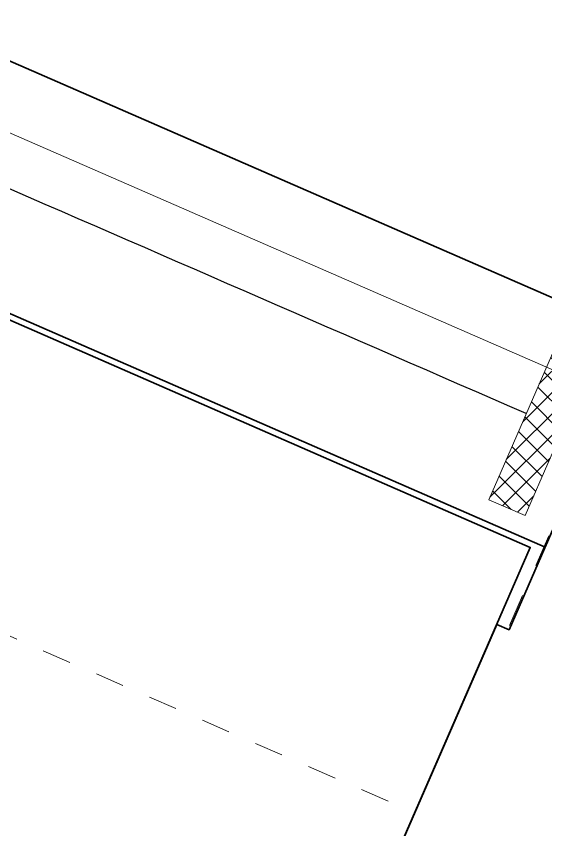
# Model space of a CAD drawing. Header units: millimetres. Extents: x -89663 to 74273, y -103666 to 18539.
# Drawn here: x 24549 to 29124, y -45380 to -38354 of the extents above; entities that cross this region are included whole.
import ezdxf

# ---------------------------------------------------------------- set-up
doc = ezdxf.new("R2010")
doc.units = ezdxf.units.MM
doc.header["$MEASUREMENT"] = 0
doc.linetypes.add('2-0_5', pattern=[500, 250, -250])
doc.linetypes.add('Dashed', pattern=[564.444447, 282.222223, -282.222223])
for name, color, linetype in [('A-20-M_Hard_Landscape', 7, 'Continuous'), ('New_A-20-M_Hard_Landscape', 7, 'Continuous'), ('New_A-40-M_Soft_Landscaping_P2', 7, 'Continuous')]:
    doc.layers.add(name, color=color, linetype=linetype)
for name, color, linetype, lineweight in [('A-20-M_Hard_Landscape-Phase 2_Pen_No__143', 254, 'Continuous', 0), ('A-20-M_Hard_Landscape-Phase 2_Pen_No__98', 8, 'Continuous', 13), ('A-20-M_Hard_Landscape_Pen_No__1', 7, 'Continuous', 13), ('New_A-40-M_Soft_Landscaping_P2_Pen_No__150', 7, 'Continuous', 0), ('New_A-95-P_Drawing_Pen_No__2', 8, 'Continuous', 15), ('New_A-95-P_Text_1_50_GA_Pen_No__1', 7, 'Continuous', 13)]:
    doc.layers.add(name, color=color, linetype=linetype, lineweight=lineweight)
doc.layers.add('New_A-20-M_Hard_Landscape-Phase 2_Pen_No__148', color=7, linetype='Continuous', lineweight=0, true_color=0x444444)
doc.layers.add('New_A-20-M_Hard_Landscape_Pen_No__53', color=7, linetype='Continuous', lineweight=35, true_color=0x444444)
doc.dimstyles.new('GENERATED_STYLE__5', dxfattribs={"dimtxt": 0.18, "dimasz": 273.6, "dimexe": 0.18, "dimexo": 0.0625, "dimgap": 0.09, "dimtad": 0, "dimtih": 1, "dimtoh": 1, "dimdec": 4, "dimzin": 0, "dimdsep": 46, "dimcen": 0.09, "dimadec": 0, "dimazin": 0, "dimtfac": 1, "dimtdec": 4, "dimtmove": 0, "dimatfit": 3, "dimldrblk": 'ARROWHEAD_5', "dimfxl": 1, "dimtolj": 1, "dimtzin": 0, "dimarcsym": 0})

# ---------------------------------------------------------------- blocks, each defined once
blk = doc.blocks.new('Mesh_1_1', base_point=(-63082, -84192.5))
at = {"layer": 'New_A-20-M_Hard_Landscape_Pen_No__53', "linetype": 'Continuous', "flags": 128}
blk.add_lwpolyline([(15466.4, -57539.3, 0.331044), (23620.8, -55546.6), (23811.1, -55111), (23703.8, -55064.4), (28700.1, -43606.3), (28807, -43652.9), (29917.9, -41105.3), (30271.9, -40293.5, 0.412979), (26840.2, -31201.4), (25826.6, -30759.4), (28072.6, -25608.6), (37903.1, -29895.1, 0.414214), (40535.8, -28861.3), (42534.9, -24276.6), (47042.9, -26246.9), (46243, -28077.1), (46241.3, -28076.4), (44273.3, -32589.6), (44242.8, -32659.6), (60284.1, -39654.4)], format="xyb", dxfattribs=at)
blk = doc.blocks.new('Mesh_17_1', base_point=(29118.5, -42938.6))
at = {"layer": 'New_A-20-M_Hard_Landscape_Pen_No__53', "linetype": 'Continuous', "flags": 128}
blk.add_lwpolyline([(29118.5, -42938.6), (29917.9, -41105.3), (22689.6, -37953.4), (21890.2, -39786.7)], close=True, dxfattribs=at)
blk = doc.blocks.new('Mesh_18_1', base_point=(22689.6, -37953.4))
at = {"layer": 'New_A-40-M_Soft_Landscaping_P2_Pen_No__150', "linetype": 'Continuous', "flags": 128}
blk.add_lwpolyline([(22689.6, -37953.4), (29917.9, -41105.3), (30271.9, -40293.5, 0.41532), (26926.6, -31239), (25826.6, -30759.4)], format="xyb", close=True, dxfattribs=at)
blk = doc.blocks.new('Mesh_19_1', base_point=(24406.8, -40942.9))
at = {"layer": 'New_A-20-M_Hard_Landscape_Pen_No__53', "linetype": 'Continuous', "flags": 128}
blk.add_lwpolyline([(24406.8, -40942.9), (28990, -42941.4), (23993.8, -54399.5), (19410.5, -52401)], close=True, dxfattribs=at)
blk = doc.blocks.new('Mesh_28_1', base_point=(22689.6, -37953.4))
at = {"layer": 'New_A-40-M_Soft_Landscaping_P2_Pen_No__150', "linetype": 'Continuous', "flags": 128}
blk.add_lwpolyline([(22689.6, -37953.4), (29917.9, -41105.3), (30271.9, -40293.5, 0.41532), (26926.6, -31239), (25826.6, -30759.4)], format="xyb", close=True, dxfattribs=at)
blk = doc.blocks.new('ARROWHEAD_5')
at = {"color": 0, "linetype": 'Continuous', "lineweight": 0}
blk.add_line((0, 0), (-1, 0), dxfattribs=at)
blk.add_solid([(-1, 0.2679), (0, 0), (-1, -0.2679), (-1, 0.2679)], dxfattribs=at)
blk = doc.blocks.new('Line_6_1', base_point=(22492.3, -38490.5))
at = {"layer": 'A-20-M_Hard_Landscape_Pen_No__1', "linetype": 'Continuous'}
for q in [(22821.4, -38361.3), (29720.6, -41642.4), (22621.6, -38819.6)]:
    blk.add_line((22492.3, -38490.5), q, dxfattribs=at)

msp = doc.modelspace()

# ---------------------------------------------------------------- hatches: boundary and pattern name
at = {"layer": 'A-20-M_Hard_Landscape-Phase 2_Pen_No__143', "linetype": 'Continuous'}
h = msp.add_hatch(dxfattribs=at)
h.set_pattern_fill('Concrete_Block_0001', color=256, style=0, pattern_type=2)
h.set_pattern_definition([(45, (0, 0), (-91.92388, 91.92388), []), (135, (0, 0), (91.92388, 91.92388), [])])
h.paths.add_polyline_path([(29595.6, -41179.2), (29280.4, -41041.8), (28631.7, -42529.5), (28946.9, -42667)])

# ---------------------------------------------------------------- linework, layer by layer
at = {"layer": 'A-20-M_Hard_Landscape-Phase 2_Pen_No__98', "linetype": 'Continuous', "flags": 128}
msp.add_lwpolyline([(29595.6, -41179.2), (29280.4, -41041.8), (28631.7, -42529.5), (28946.9, -42667)], close=True, dxfattribs=at)
at = {"layer": 'New_A-20-M_Hard_Landscape-Phase 2_Pen_No__148', "linetype": '2-0_5'}
for p, q in [((24406.8, -40942.9), (28990, -42941.4)), ((27990.8, -45233), (28990, -42941.4)), ((23407.6, -43234.5), (27990.8, -45233))]:
    msp.add_line(p, q, dxfattribs=at)
at = {"layer": 'New_A-95-P_Drawing_Pen_No__2', "linetype": 'Dashed'}
msp.add_line((30052.4, -40770.6), (28797.4, -43648.7), dxfattribs=at)

# ---------------------------------------------------------------- block references
at = {"layer": 'A-20-M_Hard_Landscape', "linetype": 'Continuous'}
msp.add_blockref('Line_6_1', (22492.3, -38490.5), dxfattribs=at)
at = {"layer": 'New_A-20-M_Hard_Landscape', "color": 49, "lineweight": 35, "true_color": 0x444444}
for name, p in [('Mesh_1_1', (-63082, -84192.5)), ('Mesh_17_1', (29118.5, -42938.6)), ('Mesh_19_1', (24406.8, -40942.9))]:
    msp.add_blockref(name, p, dxfattribs=at)
at = {"layer": 'New_A-40-M_Soft_Landscaping_P2'}
for name in ['Mesh_18_1', 'Mesh_28_1']:
    msp.add_blockref(name, (22689.6, -37953.4), dxfattribs=at)

# ---------------------------------------------------------------- leaders
at = {"layer": 'New_A-95-P_Text_1_50_GA_Pen_No__1', "linetype": 'Continuous', "path_type": 1, "annotation_type": 0, "has_hookline": 1, "hookline_direction": 1, "text_width": 3488.1, "horizontal_direction": (0.916645, -0.399703, 0)}
msp.add_leader([(28956.1, -41785.7), (24368, -39791.8)], dimstyle='GENERATED_STYLE__5', dxfattribs=at)

doc.saveas('drawing.dxf')
